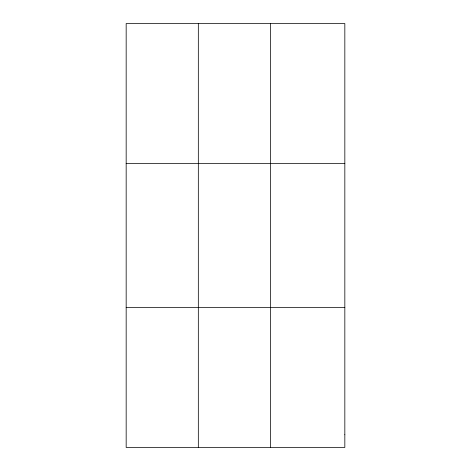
<?xml version="1.0" encoding="UTF-8"?>
<svg xmlns="http://www.w3.org/2000/svg" width="471" height="471" viewBox="0 0 471 471"><rect width="100%" height="100%" fill="white"/><g stroke="black" fill="none" stroke-linecap="round" stroke-linejoin="round"><path stroke-width="0.71" d="M198.326 23.55L198.326 447.45M270.489 23.55L270.489 447.45M126.169 163.437L344.831 163.437M126.169 307.563L344.831 307.563M344.831 434.733L344.831 447.45L126.169 447.45L126.169 23.55L344.831 23.55L344.831 434.733"/></g></svg>
